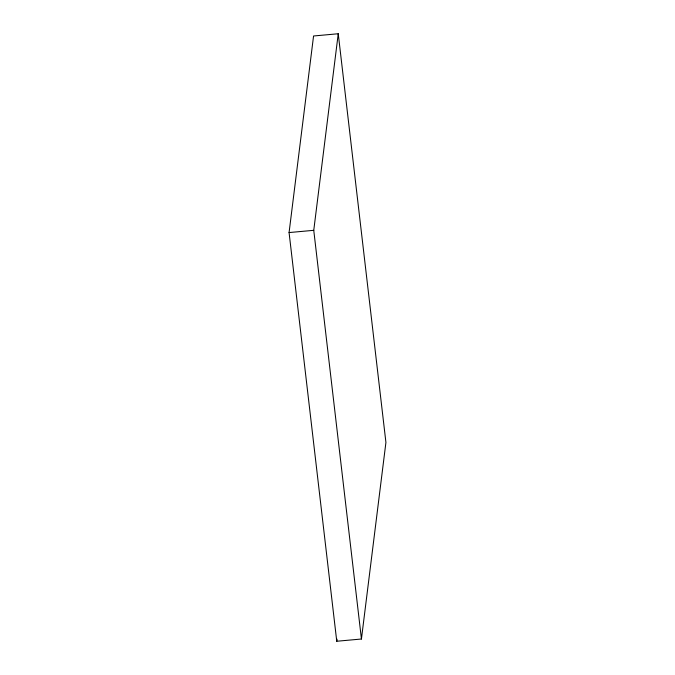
<?xml version="1.0" encoding="UTF-8"?>
<svg xmlns="http://www.w3.org/2000/svg" width="675" height="675" viewBox="0 0 675 675"><rect width="100%" height="100%" fill="white"/><g stroke="black" fill="none" stroke-linecap="round" stroke-linejoin="round"><path stroke-width="1.01" d="M289.077 232.563L313.563 35.986L338.243 33.75L385.923 442.437L361.437 639.014L336.757 641.25L289.077 232.563L313.757 230.327L338.243 33.75M336.757 641.25L337.019 639.158M313.757 230.327L361.437 639.014"/></g></svg>
